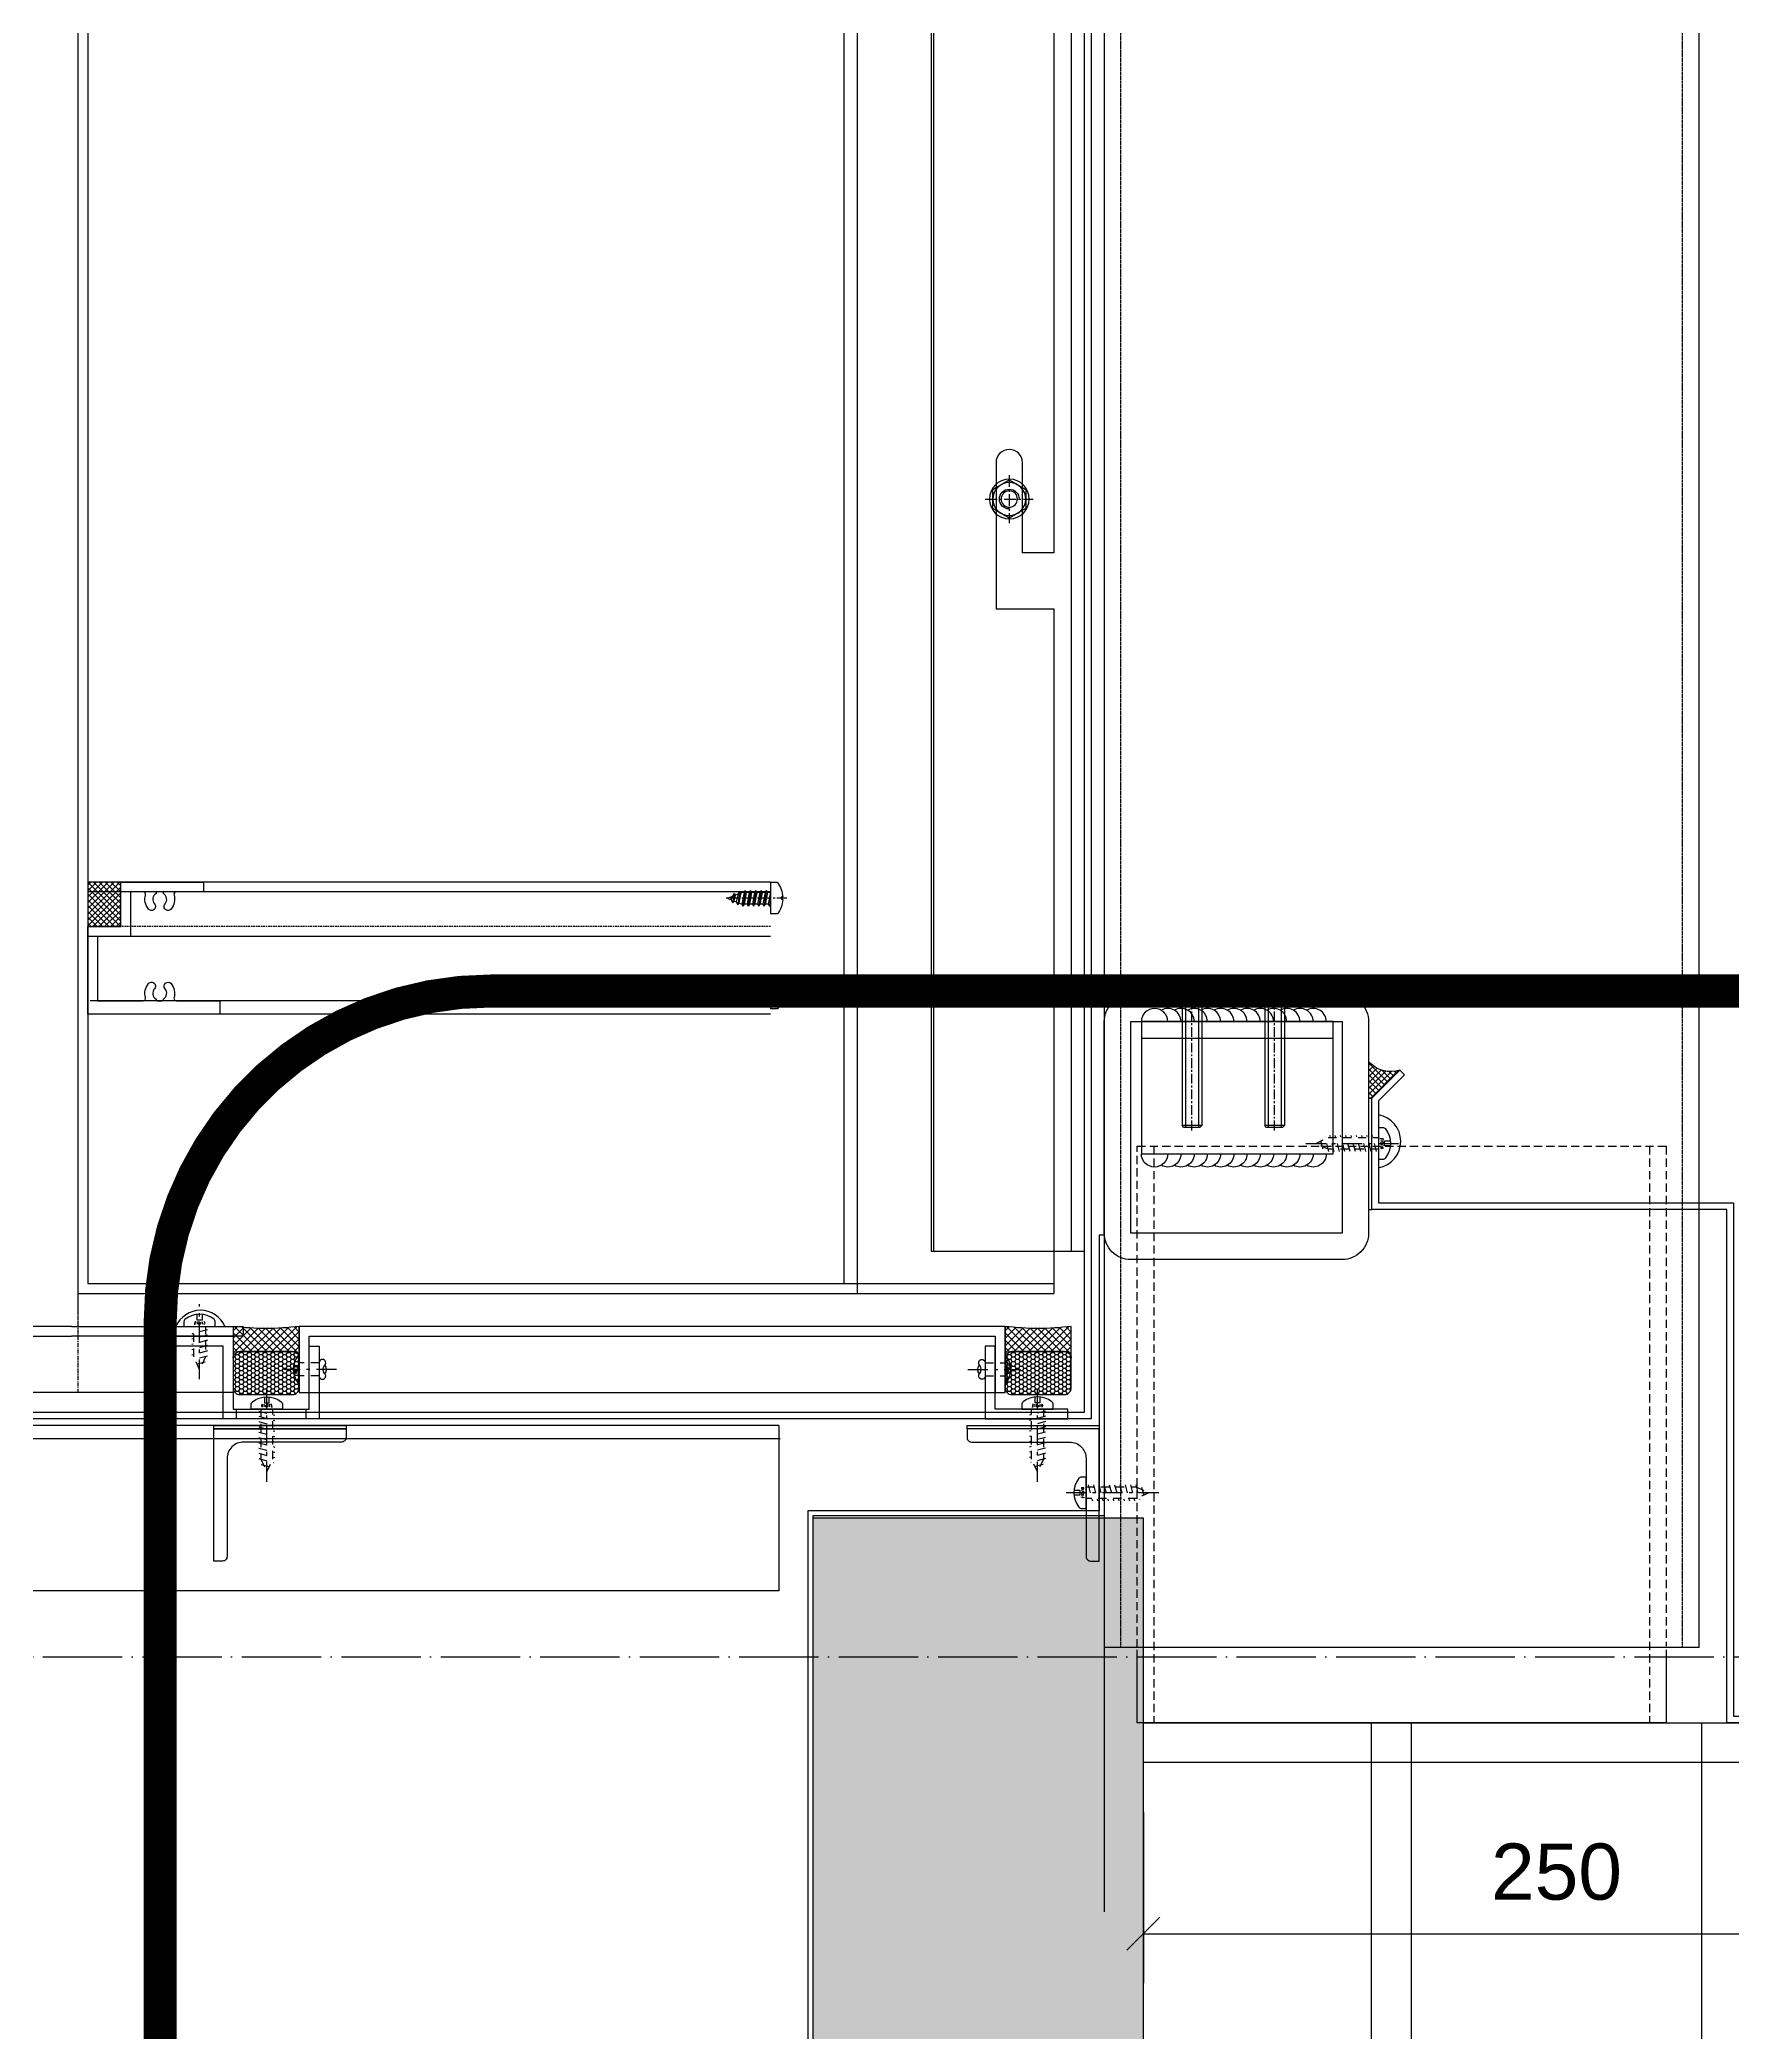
# Model space of a CAD drawing. Header units: millimetres. Extents: x 0 to 119933, y -45162 to 41221.
# Drawn here: x 40455 to 40967, y 2732 to 3335 of the extents above; entities that cross this region are included whole.
import ezdxf
from ezdxf.enums import TextEntityAlignment as Align

# ---------------------------------------------------------------- set-up
doc = ezdxf.new("R2010")
doc.units = ezdxf.units.MM
for name, pattern in [('ACAD_ISO04W100', [30, 24, -3, 0, -3]), ('CENTER', [2, 1.25, -0.25, 0.25, -0.25]), ('CENTER-PISA', [11, 6, -2, 1, -2]), ('CENTER2', [28.575, 19.05, -3.175, 3.175, -3.175]), ('DASHED', [0.75, 0.5, -0.25]), ('HIDDEN', [0.375, 0.25, -0.125]), ('HIDDEN-PISA', [4.5, 2.5, -2])]:
    doc.linetypes.add(name, pattern=pattern)
doc.layers.get('DEFPOINTS').update_dxf_attribs({"color": 166})
for name, color, linetype in [('AXIS', 1, 'ACAD_ISO04W100'), ('CW', 4, 'Continuous'), ('F-Alum', 4, 'Continuous'), ('F-dashed line', 8, 'DASHED'), ('F-seslants', 8, 'Continuous'), ('F-SSTEEL', 3, 'Continuous'), ('F-steel', 3, 'Continuous'), ('F_ALUM', 4, 'Continuous'), ('F_CNTR', 1, 'ACAD_ISO04W100'), ('F_CONC', 7, 'Continuous'), ('F_FIXS', 1, 'Continuous'), ('F_GSKT', 136, 'Continuous'), ('F_MISC', 8, 'Continuous'), ('F_SEAL', 8, 'Continuous'), ('F_STEL', 3, 'Continuous'), ('Hatch', 8, 'Continuous'), ('HIDDEN', 1, 'HIDDEN'), ('INSUL', 8, 'Continuous'), ('WELDING VW', 8, 'Continuous'), ('中心线', 1, 'CENTER2'), ('其他', 4, 'Continuous'), ('虚线', 8, 'HIDDEN'), ('螺栓钉类', 241, 'Continuous')]:
    doc.layers.add(name, color=color, linetype=linetype)
doc.layers.add('Fastener-Contour', color=1, linetype='Continuous', lineweight=25)
doc.styles.add('Arial', font='arial.ttf')
doc.styles.add('ROMANS', font='simplex.shx', dxfattribs={"width": 0.8, "bigfont": 'hztxt.shx'})
doc.dimstyles.new('10x of Arup4', dxfattribs={"dimscale": 10, "dimtxt": 1.7, "dimasz": 1, "dimexe": 1.5, "dimexo": 1.5, "dimgap": 1, "dimtad": 1, "dimdec": 1, "dimdsep": 46, "dimtxsty": 'Arial', "dimblk": 'OBLIQUE', "dimcen": 0, "dimclrd": 1, "dimclre": 1, "dimclrt": 7, "dimadec": 0, "dimazin": 0, "dimtfac": 1, "dimtdec": 1, "dimtix": 1, "dimtofl": 0, "dimtmove": 2, "dimatfit": 3, "dimfxl": 5, "dimtfill": 1, "dimtolj": 1, "dimtzin": 0, "dimlwd": -1, "dimlwe": -1, "dimarcsym": 0})

# ---------------------------------------------------------------- blocks, each defined once
blk = doc.blocks.new('*U369')
at = {"layer": 'INSUL', "lineweight": 0}
h = blk.add_hatch(dxfattribs=at)
h.set_pattern_fill('岩棉', color=256, scale=100, style=0, pattern_type=2)
h.set_pattern_definition([(171.7889, (53.3, 199.0476), (-673.201724, 100.000002), [3.3342, -696.8454]), (146.90866, (56.223, 197.1429), (-158.400404, 100.000001), [3.4887, -729.1451]), (132.32733, (58.3914, 194.762), (-178.200457, 199.999999), [3.2205, -673.0858]), (114.797, (59.7115, 191.905), (-39.6001, 100), [3.1473, -327.3221]), (91.6202, (59.8057, 188.5714), (-19.80005, 600), [3.3347, -696.9453]), (82.824825, (50.09429, 111.42857), (138.600349442, 1099.999997034), [77.75174, -16250.113]), (97.175175, (69.70576, 111.42857), (-138.600352483, 1099.999996652), [77.75174, -16250.113]), (88.3798, (59.9943, 188.5714), (19.800043, 600), [3.3347, -696.9453]), (65.203, (60.0886, 191.905), (39.6001, 100), [3.1473, -327.3221]), (47.67267, (61.4086, 194.762), (178.200457, 200), [3.2205, -673.0858]), (33.09134, (63.5772, 197.1429), (158.400403, 100.000004), [3.4887, -729.1451]), (8.2111, (66.5, 199.0476), (673.201725, 100), [3.3342, -696.8454]), (87.1662, (50, 109.524), (19.80004, 300), [1.907, -398.5826]), (103.9014, (50.4714, 107.619), (-79.200203, 300), [1.9622, -410.107]), (111.6036, (51.226, 105.714), (-19.80005, 100), [2.0487, -105.5067]), (122.76135, (52.4514, 103.8095), (-59.400154, 100), [2.265, -473.3977]), (138.29055, (54.0543, 102.381), (-118.800303, 100.000002), [2.147, -448.741]), (152.0035, (55.8457, 101.4286), (-178.200458, 100), [2.0289, -424.0312]), (166.4772, (57.8257, 100.9524), (-396.001014, 100.000003), [2.0365, -425.6205]), (167.07075, (59.9, 100.476), (-415.801066, 100), [2.1282, -444.8039]), (12.92924, (59.9, 100.476), (415.801066, 100), [2.1282, -444.8039]), (13.5228, (61.9743, 100.9524), (396.001015, 100), [2.0365, -425.6205]), (27.9965, (63.9543, 101.4286), (198.000505, 100.000004), [2.0289, -424.0312]), (41.70945, (65.7458, 102.381), (118.800302, 100.000003), [2.147, -448.741]), (57.23865, (67.3486, 103.8095), (198.000504, 300.000002), [2.265, -473.3977]), (68.3964, (68.574, 105.714), (19.80005, 100), [2.0487, -105.5067]), (76.0986, (69.3286, 107.619), (19.80005, 100), [1.9622, -410.107]), (92.8338, (69.8, 109.524), (-19.80005, 300), [1.907, -398.5826])])
h.paths.add_polyline_path([(0, 0), (641.92, 0), (641.92, 100), (0, 100)])
at = {"layer": 'INSUL'}
blk.add_lwpolyline([(0, 0), (641.92, 0), (641.92, 100), (0, 100)], close=True, dxfattribs=at)
blk = doc.blocks.new('*U375')
at = {"layer": '中心线', "color": 1, "linetype": 'CENTER', "ltscale": 2.357948}
blk.add_line((0, -4.91), (0, 13.39), dxfattribs=at)
at = {"layer": '其他', "color": 4, "linetype": 'Continuous'}
for p, q in [((-2.4, 7.66), (2.4, 8.34)), ((-2.4, 6.06), (2.4, 6.74)), ((-2.2, 9.29), (1.95, 9.87)), ((-1.79, 8.01), (1.79, 8.69)), ((-1.79, 7.31), (1.79, 7.99)), ((-1.79, 6.41), (1.79, 7.09)), ((-1.79, 5.71), (1.79, 6.39)), ((-1.66, 8.98), (1.42, 9.57)), ((-1.49, 10.99), (1.33, 11.39)), ((-1.33, 9.79), (1.09, 10.38)), ((-0.96, 10.68), (0.8, 11.08)), ((-0.62, 11.49), (0.44, 11.93)), ((-2.4, 4.46), (2.4, 5.14)), ((-2.4, 2.86), (2.4, 3.54)), ((-2.4, 1.26), (2.4, 1.94)), ((-1.87, 0), (1.79, 0.69)), ((-1.79, 4.81), (1.79, 5.49)), ((-1.79, 4.11), (1.79, 4.79)), ((-1.79, 3.21), (1.79, 3.89)), ((-1.79, 2.51), (1.79, 3.19)), ((-1.79, 1.61), (1.79, 2.29)), ((-1.79, 0.91), (1.79, 1.59)), ((0, 0), (2.4, 0.34))]:
    blk.add_line(p, q, dxfattribs=at)
at = {"layer": '螺栓钉类', "linetype": 'Continuous'}
for p, q in [((0, 13), (-0.62, 11.49)), ((0, 13), (0.46, 11.89)), ((-2.4, 7.66), (-1.79, 8.01)), ((-2.4, 7.66), (-1.79, 7.31)), ((-2.4, 6.06), (-1.79, 6.41)), ((-2.4, 6.06), (-1.79, 5.71)), ((-2.2, 9.29), (-1.33, 9.79)), ((-2.2, 9.29), (-1.66, 8.98)), ((-1.66, 8.98), (-1.79, 8.68)), ((-1.79, 8.01), (-1.79, 8.68)), ((-1.79, 6.41), (-1.79, 7.31)), ((-1.49, 10.99), (-0.62, 11.49)), ((-1.49, 10.99), (-0.96, 10.68)), ((-0.96, 10.68), (-1.33, 9.79)), ((0.46, 11.89), (1.33, 11.39)), ((0.8, 11.08), (1.33, 11.39)), ((0.8, 11.08), (1.09, 10.38)), ((1.09, 10.38), (1.95, 9.87)), ((1.42, 9.57), (1.95, 9.87)), ((1.42, 9.57), (1.79, 8.68)), ((1.79, 8.69), (2.4, 8.34)), ((1.79, 7.99), (2.4, 8.34)), ((1.79, 7.09), (1.79, 7.99)), ((1.79, 7.09), (2.4, 6.74)), ((1.79, 6.39), (2.4, 6.74)), ((1.79, 5.49), (1.79, 6.39)), ((-2.4, 4.46), (-1.79, 4.81)), ((-2.4, 4.46), (-1.79, 4.11)), ((-2.4, 2.86), (-1.79, 3.21)), ((-2.4, 2.86), (-1.79, 2.51)), ((-2.4, 1.26), (-1.79, 1.61)), ((-2.4, 1.26), (-1.79, 0.91)), ((-1.79, 4.81), (-1.79, 5.71)), ((-1.79, 3.21), (-1.79, 4.11)), ((-1.79, 1.61), (-1.79, 2.51)), ((-1.79, 0.2), (-1.79, 0.91)), ((1.79, 5.49), (2.4, 5.14)), ((1.79, 4.79), (2.4, 5.14)), ((1.79, 3.89), (1.79, 4.79)), ((1.79, 3.89), (2.4, 3.54)), ((1.79, 3.19), (2.4, 3.54)), ((1.79, 2.29), (1.79, 3.19)), ((1.79, 2.29), (2.4, 1.94)), ((1.79, 1.59), (2.4, 1.94)), ((1.79, 0.69), (1.79, 1.59)), ((1.79, 0.69), (2.4, 0.34)), ((2.4, 0.2), (2.4, 0.34)), ((-4.75, -2.14), (-4.75, 0)), ((-4.75, 0), (-1.99, 0)), ((-1.99, 0), (2.6, 0)), ((-0.4, -3.3), (0.4, -3.3)), ((-0.4, -3.69), (-0.4, -3.3)), ((0.4, -3.69), (0.4, -3.3)), ((2.6, 0), (4.75, 0)), ((4.75, -2.14), (4.75, 0))]:
    blk.add_line(p, q, dxfattribs=at)
for centre, radius, start, end in [((-1.99, 0.2), 0.2, 270, 0), ((2.6, 0.2), 0.2, 180, 270), ((0, 4.3), 8, 233.57643, 267.13402), ((0, 4.3), 8, 272.86598, 306.42357)]:
    blk.add_arc(centre, radius, start, end, dxfattribs=at)
blk = doc.blocks.new('A$C0A0351D0')
at = {"layer": 'F-seslants'}
h = blk.add_hatch(dxfattribs=at)
h.set_pattern_fill('ANSI37', color=256, scale=10)
h.set_pattern_definition([(45, (29520.1611, 76186.4152), (-0.883883476, 0.883883476), []), (135, (29520.1611, 76186.4152), (-0.883883476, -0.883883476), [])])
h.paths.add_polyline_path([(218.84, 0), (228.84, 0), (228.84, -13.5), (218.84, -13.5)])
at = {"layer": 'F-Alum'}
for p, q in [((22.23, 0), (228.84, 0)), ((22.23, -3), (228.84, -3)), ((22.23, -16.5), (228.84, -16.5)), ((22.23, -35.91), (228.11, -35.91)), ((22.23, -40), (228.84, -40))]:
    blk.add_line(p, q, dxfattribs=at)
blk.add_lwpolyline([(218.84, 0), (193.84, 0), (193.84, -3), (202, -3, -0.501863), (202.72, -3.96, 0.254047), (203.6, -8.17, 1), (205.43, -6.61, -0.455848), (205.9, -3.48), (205.9, -3.38, -0.414214), (206.28, -3), (207.78, -3, -0.414214), (208.15, -3.38), (208.15, -3.48, -0.455848), (208.63, -6.61, 1), (210.45, -8.17, 0.254047), (211.34, -3.96, -0.501863), (212.06, -3), (215.84, -3), (215.84, -16.5), (225.84, -16.5), (225.84, -35.91), (212.06, -35.91, -0.501863), (211.34, -34.95, 0.254047), (210.45, -30.74, 1), (208.63, -32.3, -0.455848), (208.15, -35.44), (208.15, -35.54, -0.414214), (207.78, -35.91), (206.28, -35.91, -0.414214), (205.9, -35.54), (205.9, -35.44, -0.455848), (205.43, -32.3, 1), (203.6, -30.74, 0.254047), (202.72, -34.95, -0.501863), (202, -35.91), (188.84, -35.91), (188.84, -40), (228.84, -40), (228.84, -13.5), (218.84, -13.5)], format="xyb", close=True, dxfattribs=at)
at = {"layer": 'F-dashed line'}
blk.add_line((22.23, -13.5), (228.84, -13.5), dxfattribs=at)
at = {"layer": 'F-seslants'}
blk.add_lwpolyline([(218.84, 0), (228.84, 0), (228.84, -13.5), (218.84, -13.5)], close=True, dxfattribs=at)
at = {"layer": '螺栓钉类', "rotation": 270}
for p in [(22.23, -4.92), (22.23, -33.58)]:
    blk.add_blockref('*U375', p, dxfattribs=at)
blk = doc.blocks.new('*U74')
at = {"layer": '中心线', "color": 1, "linetype": 'CENTER', "ltscale": 2.880968}
for p, q in [((0, 7.26), (0, -7.26)), ((7.26, 0), (-7.26, 0))]:
    blk.add_line(p, q, dxfattribs=at)
at = {"layer": '螺栓钉类', "linetype": 'ByBlock'}
blk.add_lwpolyline([(5, 2.89), (0, 5.77), (-5, 2.89), (-5, -2.89), (0, -5.77), (5, -2.89)], close=True, dxfattribs=at)
for centre, radius in [((-0.02, 0), 6), ((0, 0), 5), ((0, 0), 2.46)]:
    blk.add_circle(centre, radius, dxfattribs=at)
blk.add_arc((0, 0), 3, 270, 180, dxfattribs=at)
blk = doc.blocks.new('*U96')
at = {"layer": 'WELDING VW'}
for centre, end in [((4, 0), 180), ((8, 0), 120), ((12, 0), 120), ((16, 0), 120), ((20, 0), 120), ((24, 0), 120), ((28, 0), 120), ((32, 0), 120), ((36, 0), 120), ((40, 0), 120), ((44, 0), 120), ((48, 0), 120), ((52, 0), 120)]:
    blk.add_arc(centre, 4, 0, end, dxfattribs=at)
blk = doc.blocks.new('*U75')
at = {"layer": '中心线', "color": 1, "linetype": 'CENTER', "ltscale": 2.357948}
blk.add_line((0, 40.9), (0, -4.96), dxfattribs=at)
at = {"layer": '虚线', "linetype": 'HIDDEN', "ltscale": 0.5}
for p, q in [((-1.95, 0), (-1.95, 40)), ((1.95, 0), (1.95, 40))]:
    blk.add_line(p, q, dxfattribs=at)
at = {"layer": '螺栓钉类', "color": 241, "linetype": 'Continuous'}
for p, q in [((-2.41, 40), (-3, 39.41)), ((3, 39.41), (-3, 39.41)), ((-3, 0), (-3, 39.41)), ((2.41, 40), (-2.41, 40)), ((2.41, 40), (3, 39.41)), ((3, 0), (3, 39.41)), ((-0.91, -1), (0.53, 0)), ((0.24, -1), (1.69, 0))]:
    blk.add_line(p, q, dxfattribs=at)
blk.add_lwpolyline([(4.35, 0), (4.35, -1), (-4.35, -1), (-4.35, 0)], close=True, dxfattribs=at)
blk.add_lwpolyline([(-4.75, -1), (4.75, -1), (4.75, -2.32, -0.207256), (0.66, -4.66), (0.66, -3.38), (-0.66, -3.38), (-0.66, -4.66, -0.207256), (-4.75, -2.32)], format="xyb", close=True, dxfattribs=at)
blk = doc.blocks.new('EA040x040x04')
at = {"color": 0}
blk.add_lwpolyline([(0, 40), (0, 0), (40, 0), (40, 2.67, 0.414214), (38.67, 4), (9, 4, -0.414214), (4, 9), (4, 38.67, 0.414214), (2.67, 40)], format="xyb", close=True, dxfattribs=at)
blk = doc.blocks.new('#10x19_Pan')
at = {"color": 8, "linetype": 'HIDDEN-PISA'}
for p, q in [((0.61, 2.4), (1.9, -2.4)), ((2.21, 2.4), (3.5, -2.4)), ((3.81, 2.4), (5.1, -2.4)), ((5.41, 2.4), (6.7, -2.4)), ((7.01, 2.4), (8.3, -2.4)), ((8.61, 2.4), (9.9, -2.4)), ((10.21, 2.4), (11.5, -2.4)), ((11.81, 2.4), (13.1, -2.4)), ((13.41, 2.4), (14.7, -2.4)), ((15.01, 2.4), (16.19, -2)), ((16.8, 1.71), (17.61, -1.33))]:
    blk.add_line(p, q, dxfattribs=at)
at = {"color": 0, "linetype": 'ByBlock'}
blk.add_lwpolyline([(0, 4.75), (-1.39, 4.75, 0.228537), (-2.17, 4.37, 0.349288), (-2.17, -4.37, 0.228537), (-1.39, -4.75), (0, -4.75)], format="xyb", close=True, dxfattribs=at)
at = {"color": 8, "linetype": 'HIDDEN-PISA'}
for points in [[(-3.66, 0.75), (-1.85, 0.75), (-1.85, -0.75), (-3.66, -0.75)], [(0, 1.79), (15.2, 1.79), (19, 0), (15.2, -1.79), (0, -1.79)]]:
    blk.add_lwpolyline(points, dxfattribs=at)
at = {"layer": 'AXIS', "color": 8, "linetype": 'CENTER-PISA'}
blk.add_line((21.99, 0), (-6.7, 0), dxfattribs=at)
at = {"layer": 'DEFPOINTS', "color": 8, "linetype": 'ByBlock', "style": 'ROMANS', "width": 0.8}
blk.add_text('#10x19', height=0.75, rotation=90, dxfattribs=at).set_placement((-1, 0), align=Align.MIDDLE)
blk = doc.blocks.new('#10x13_Pan')
at = {"color": 8, "linetype": 'HIDDEN-PISA'}
for p, q in [((1.01, 2.4), (2.3, -2.4)), ((2.61, 2.4), (3.9, -2.4)), ((4.21, 2.4), (5.5, -2.4)), ((5.81, 2.4), (7.1, -2.4)), ((7.41, 2.4), (8.7, -2.4)), ((9.01, 2.4), (10.19, -2)), ((10.8, 1.71), (11.61, -1.33))]:
    blk.add_line(p, q, dxfattribs=at)
at = {"color": 0, "linetype": 'ByBlock'}
blk.add_lwpolyline([(0, 4.75), (-1.39, 4.75, 0.228537), (-2.17, 4.37, 0.349288), (-2.17, -4.37, 0.228537), (-1.39, -4.75), (0, -4.75)], format="xyb", close=True, dxfattribs=at)
at = {"color": 8, "linetype": 'HIDDEN-PISA'}
for points in [[(-3.66, 0.75), (-1.85, 0.75), (-1.85, -0.75), (-3.66, -0.75)], [(0, 1.79), (9.2, 1.79), (13, 0), (9.2, -1.79), (0, -1.79)]]:
    blk.add_lwpolyline(points, dxfattribs=at)
at = {"layer": 'AXIS', "color": 8, "linetype": 'CENTER-PISA'}
blk.add_line((15.99, 0), (-6.7, 0), dxfattribs=at)
at = {"layer": 'DEFPOINTS', "color": 8, "linetype": 'ByBlock', "style": 'ROMANS', "width": 0.8}
blk.add_text('#10x13', height=0.75, rotation=90, dxfattribs=at).set_placement((-1, 0), align=Align.MIDDLE)
blk = doc.blocks.new('*U371')
at = {"color": 8, "linetype": 'HIDDEN-PISA'}
for p, q in [((6, 2), (0, 2)), ((6, -2), (0, -2))]:
    blk.add_line(p, q, dxfattribs=at)
at = {"color": 0, "linetype": 'ByBlock'}
for points in [[(-0.25, -4.14, -0.349819), (-0.25, 4.14), (0, 4.14), (0, -4.14)], [(6, -2, 1.452432), (7.75, -1.33, -0.381966), (7.75, 1.33, 1.452432), (6, 2)]]:
    blk.add_lwpolyline(points, format="xyb", close=True, dxfattribs=at)
blk.add_lwpolyline([(-0.25, 4.14), (-0.25, -4.14)], dxfattribs=at)
blk.add_arc((6.25, 0), 2, 318.18969, 41.81031, dxfattribs=at)
at = {"layer": 'AXIS', "color": 8, "linetype": 'CENTER-PISA'}
blk.add_line((11.25, 0), (-4.7, 0), dxfattribs=at)
at = {"layer": 'DEFPOINTS', "color": 8, "insert": (-1, 0), "char_height": 1, "attachment_point": 5, "rotation": 90, "style": 'ROMANS'}
blk.add_mtext('%%C4.0', dxfattribs=at)
blk = doc.blocks.new('A$C315D2C77')
at = {"layer": 'F_SEAL'}
h = blk.add_hatch(dxfattribs=at)
h.set_pattern_fill('ANSI37', color=8, scale=0.5)
h.set_pattern_definition([(45, (492.9997, -1.6304), (-1.12253, 1.12253), []), (135, (492.9997, -1.6304), (-1.12253, -1.12253), [])])
edge = h.paths.add_edge_path()
edge.add_arc((487, 79), 79.63, 262.78583, 277.21417, ccw=False)
edge.add_line((477, 0), (477, -9.63))
edge.add_arc((479, -9.63), 2, 90, 180, ccw=False)
edge.add_line((479, -7.63), (495, -7.63))
edge.add_arc((495, -9.63), 2, 0, 90, ccw=False)
edge.add_line((497, -9.63), (497, 0))
h = blk.add_hatch(dxfattribs=at)
h.set_pattern_fill('ANSI37', color=8, scale=0.5)
h.set_pattern_definition([(45, (726.601, -1.6304), (-1.12253, 1.12253), []), (135, (726.601, -1.6304), (-1.12253, -1.12253), [])])
edge = h.paths.add_edge_path()
edge.add_arc((720.6, 79), 79.63, 262.78583, 277.21417, ccw=False)
edge.add_line((710.6, 0), (710.6, -9.63))
edge.add_arc((712.6, -9.63), 2, 90, 180, ccw=False)
edge.add_line((712.6, -7.63), (728.6, -7.63))
edge.add_arc((728.6, -9.63), 2, 0, 90, ccw=False)
edge.add_line((730.6, -9.63), (730.6, 0))
h = blk.add_hatch(dxfattribs=at)
h.set_pattern_fill('HONEY', color=256, scale=0.25)
h.set_pattern_definition([(0, (492.9997, 0.3696), (1.190625, 0.687408), [0.79375, -1.5875]), (120, (492.9997, 0.3696), (-1.190625, 0.687408), [0.79375, -1.5875]), (60, (492.9997, 0.3696), (3e-09, 1.374815), [-1.5875, 0.79375])])
edge = h.paths.add_edge_path()
edge.add_line((495, -7.63), (479, -7.63))
edge.add_arc((479, -9.63), 2, 90, 180)
edge.add_line((477, -9.63), (477, -18.63))
edge.add_arc((479, -18.63), 2, 180, 270)
edge.add_line((479, -20.63), (495, -20.63))
edge.add_arc((495, -18.63), 2, 270, 360)
edge.add_line((497, -18.63), (497, -9.63))
edge.add_arc((495, -9.63), 2, 0, 90)
h = blk.add_hatch(dxfattribs=at)
h.set_pattern_fill('HONEY', color=256, scale=0.25)
h.set_pattern_definition([(0, (726.60105, 0.3696), (1.190625, 0.687408), [0.79375, -1.5875]), (120, (726.60105, 0.3696), (-1.190625, 0.687408), [0.79375, -1.5875]), (60, (726.60105, 0.3696), (3e-09, 1.374815), [-1.5875, 0.79375])])
edge = h.paths.add_edge_path()
edge.add_line((728.6, -7.63), (712.6, -7.63))
edge.add_arc((712.6, -9.63), 2, 90, 180)
edge.add_line((710.6, -9.63), (710.6, -18.63))
edge.add_arc((712.6, -18.63), 2, 180, 270)
edge.add_line((712.6, -20.63), (728.6, -20.63))
edge.add_arc((728.6, -18.63), 2, 270, 360)
edge.add_line((730.6, -18.63), (730.6, -9.63))
edge.add_arc((728.6, -9.63), 2, 0, 90)
at = {"layer": 'CW'}
for points in [[(428.11, 0), (0, 0), (25, -118.75), (75, -118.75), (100, -237.5), (150, -237.5), (175, -356.25), (225, -356.25), (250, -475), (300, -475), (325, -593.75), (375, -593.75), (400, -712.5), (450, -712.5), (475, -831.25), (525, -831.25), (550, -950), (600, -950), (600, -965)], [(603, -962), (603, -947), (552.43, -947), (527.43, -828.25), (477.43, -828.25), (452.43, -709.5), (402.43, -709.5), (377.43, -590.75), (327.43, -590.75), (302.43, -472), (252.43, -472), (227.43, -353.25), (177.43, -353.25), (152.43, -234.5), (102.43, -234.5), (77.43, -115.75), (27.43, -115.75), (3.7, -3), (428.11, -3)], [(477, -20), (24.65, -20), (41.23, -98.75), (83.33, -98.75)]]:
    blk.add_lwpolyline(points, dxfattribs=at)
at = {"layer": 'DEFPOINTS', "color": 8, "linetype": 'CENTER'}
blk.add_line((430, 127.04), (430, -20), dxfattribs=at)
at = {"layer": 'F_ALUM'}
blk.add_line((500, -20), (707.6, -20), dxfattribs=at)
blk.add_lwpolyline([(428.11, 0), (480, 0), (480, -3), (428.11, -3)], dxfattribs=at)
for points in [[(707.6, -20), (710.6, -20), (710.6, 0), (497, 0), (497, -20), (500, -20), (500, -3), (707.6, -3)], [(478, -25), (500, -25), (500, -6), (503, -6), (503, -28), (478, -28)], [(729.6, -25), (707.6, -25), (707.6, -6), (704.6, -6), (704.6, -28), (729.6, -28)]]:
    blk.add_lwpolyline(points, close=True, dxfattribs=at)
at = {"layer": 'F_ALUM', "elevation": 0}
blk.add_lwpolyline([(477, -3), (477, -25), (499, -25), (499, -28), (474, -28), (474, -6), (457, -6), (457, -3)], close=True, dxfattribs=at)
at = {"layer": 'F_GSKT', "elevation": 0}
for points in [[(511.16, -31), (471.16, -31), (471.16, -30), (511.16, -30)], [(739.1, -31), (699.1, -31), (699.1, -30), (739.1, -30)]]:
    blk.add_lwpolyline(points, close=True, dxfattribs=at)
at = {"layer": 'F_SEAL', "color": 8}
for points in [[(497, 0, -0.063039), (477, 0), (477, -9.63, -0.414214), (479, -7.63), (495, -7.63, -0.414214), (497, -9.63)], [(730.6, 0, -0.063039), (710.6, 0), (710.6, -9.63, -0.414214), (712.6, -7.63), (728.6, -7.63, -0.414214), (730.6, -9.63)]]:
    blk.add_lwpolyline(points, format="xyb", close=True, dxfattribs=at)
at = {"layer": 'F_SEAL'}
for points in [[(495, -7.63), (479, -7.63, 0.414214), (477, -9.63), (477, -18.63, 0.414214), (479, -20.63), (495, -20.63, 0.414214), (497, -18.63), (497, -9.63, 0.414214)], [(728.6, -7.63), (712.6, -7.63, 0.414214), (710.6, -9.63), (710.6, -18.63, 0.414214), (712.6, -20.63), (728.6, -20.63, 0.414214), (730.6, -18.63), (730.6, -9.63, 0.414214)]]:
    blk.add_lwpolyline(points, format="xyb", close=True, dxfattribs=at)
blk.add_arc((467.1, -3.24), 8.11, 23.58088, 156.41912, dxfattribs=at)
at = {"layer": 'F_FIXS', "rotation": 270}
for name, p in [('#10x13_Pan', (466.86, 0)), ('#10x19_Pan', (720.4, -25))]:
    blk.add_blockref(name, p, dxfattribs=at)
at = {"layer": 'F_FIXS', "xscale": -1.000000000000002, "rotation": 90}
blk.add_blockref('#10x19_Pan', (487.2, -25), dxfattribs=at)
at = {"layer": 'F_FIXS'}
blk.add_blockref('#10x19_Pan', (735.1, -50.34), dxfattribs=at)
at = {"layer": 'F_STEL', "xscale": -1, "rotation": 180}
blk.add_blockref('EA040x040x04', (471.16, -31), dxfattribs=at)
at = {"layer": 'F_STEL', "rotation": 180}
blk.add_blockref('EA040x040x04', (739.1, -31), dxfattribs=at)
at = {"layer": 'Fastener-Contour'}
blk.add_blockref('*U371', (497, -13), dxfattribs=at)
at = {"layer": 'Fastener-Contour', "xscale": -1}
blk.add_blockref('*U371', (710.6, -13), dxfattribs=at)
blk = doc.blocks.new('_OBLIQUE')
at = {"color": 0, "linetype": 'ByBlock'}
blk.add_line((-0.5, -0.5), (0.5, 0.5), dxfattribs=at)
blk = doc.blocks.new('*D167')
at = {"color": 1, "linetype": 'Continuous', "transparency": 16777216}
for p, q in [((-125, -27), (-125, -78.79)), ((125, -27), (125, -78.79)), ((-125, -63.79), (125, -63.79))]:
    blk.add_line(p, q, dxfattribs=at)
at = {"layer": 'DEFPOINTS', "color": 0, "transparency": 16777216}
for p in [(-125, -12, 0.03), (125, -12, 0.03), (125, -63.79)]:
    blk.add_point(p, dxfattribs=at)
at = {"color": 1, "transparency": 16777216, "xscale": 10, "yscale": 10, "zscale": 10, "rotation": 180}
blk.add_blockref('_OBLIQUE', (-125, -63.79), dxfattribs=at)
at = {"color": 1, "transparency": 16777216, "xscale": 10, "yscale": 10, "zscale": 10}
blk.add_blockref('_OBLIQUE', (125, -63.79), dxfattribs=at)
at = {"color": 7, "transparency": 16777216, "insert": (0, -45.11), "char_height": 17, "attachment_point": 5, "style": 'Arial', "bg_fill": 3, "box_fill_scale": 1.1, "bg_fill_color": 256, "bg_fill_true_color": 13158600, "bg_fill_transparency": 0}
blk.add_mtext('\\A1;250', dxfattribs=at)
blk = doc.blocks.new('*D168')
at = {"color": 1, "linetype": 'Continuous', "transparency": 16777216}
for p, q in [((140, 0), (196.96, 0)), ((181.96, 0), (181.96, -200)), ((71, -200), (196.96, -200))]:
    blk.add_line(p, q, dxfattribs=at)
at = {"layer": 'DEFPOINTS', "color": 0, "transparency": 16777216}
for p in [(125, 0, 0.03), (56, -200, 0.03), (181.96, -200)]:
    blk.add_point(p, dxfattribs=at)
at = {"color": 1, "transparency": 16777216, "xscale": 10, "yscale": 10, "zscale": 10}
for p, rotation in [((181.96, 0), 90), ((181.96, -200), 270)]:
    blk.add_blockref('_OBLIQUE', p, dxfattribs=dict(at, rotation=rotation))
at = {"color": 7, "transparency": 16777216, "insert": (163.29, -100), "char_height": 17, "attachment_point": 5, "rotation": 90, "style": 'Arial', "bg_fill": 3, "box_fill_scale": 1.1, "bg_fill_color": 256, "bg_fill_true_color": 13158600, "bg_fill_transparency": 0}
blk.add_mtext('\\A1;200', dxfattribs=at)
blk = doc.blocks.new('*D169')
at = {"color": 1, "linetype": 'Continuous', "transparency": 16777216}
for p, q in [((17, -140), (-10.25, -140)), ((4.75, -140), (4.75, -200)), ((17, -200), (-10.25, -200))]:
    blk.add_line(p, q, dxfattribs=at)
at = {"layer": 'DEFPOINTS', "color": 0, "transparency": 16777216}
for p in [(32, -140, 0.03), (4.75, -200), (32, -200, 0.03)]:
    blk.add_point(p, dxfattribs=at)
at = {"color": 1, "transparency": 16777216, "xscale": 10, "yscale": 10, "zscale": 10}
for p, rotation in [((4.75, -140), 90), ((4.75, -200), 270)]:
    blk.add_blockref('_OBLIQUE', p, dxfattribs=dict(at, rotation=rotation))
at = {"color": 7, "transparency": 16777216, "insert": (-13.93, -170), "char_height": 17, "attachment_point": 5, "rotation": 90, "style": 'Arial', "bg_fill": 3, "box_fill_scale": 1.1, "bg_fill_color": 256, "bg_fill_true_color": 13158600, "bg_fill_transparency": 0}
blk.add_mtext('\\A1;60', dxfattribs=at)
blk = doc.blocks.new('*D170')
at = {"color": 1, "linetype": 'Continuous', "transparency": 16777216}
for p, q in [((44, -215), (44, -260.59)), ((56, -215), (56, -260.59)), ((44, -245.59), (34, -245.59)), ((56, -245.59), (66, -245.59))]:
    blk.add_line(p, q, dxfattribs=at)
at = {"layer": 'DEFPOINTS', "color": 0, "transparency": 16777216}
for p in [(44, -200, 0.03), (56, -200, 0.03), (56, -245.59)]:
    blk.add_point(p, dxfattribs=at)
at = {"color": 1, "transparency": 16777216, "xscale": 10, "yscale": 10, "zscale": 10}
blk.add_blockref('_OBLIQUE', (44, -245.59), dxfattribs=at)
at = {"color": 1, "transparency": 16777216, "xscale": 10, "yscale": 10, "zscale": 10, "rotation": 180}
blk.add_blockref('_OBLIQUE', (56, -245.59), dxfattribs=at)
at = {"color": 7, "transparency": 16777216, "insert": (50, -227.05), "char_height": 17, "attachment_point": 5, "style": 'Arial', "bg_fill": 3, "box_fill_scale": 1.1, "bg_fill_color": 256, "bg_fill_true_color": 13158600, "bg_fill_transparency": 0}
blk.add_mtext('\\A1;12', dxfattribs=at)
blk = doc.blocks.new('A$C29073de8')
for points in [[(-125, 0), (125, 0), (125, -12), (-125, -12)], [(-56, 0), (-44, 0), (-44, -200), (-56, -200)], [(44, 0), (56, 0), (56, -200), (44, -200)], [(-68, -140), (-56, -140), (-56, -200), (-68, -200)], [(32, -140), (44, -140), (44, -200), (32, -200)]]:
    blk.add_lwpolyline(points, close=True)
dim = blk.add_linear_dim(base=(125, -63.79, -0.03), p1=(-125, -12), p2=(125, -12), dimstyle='10x of Arup4', override={"dimarcsym": 1})
dim.commit()
dim.dimension.update_dxf_attribs({"geometry": '*D167', "text_midpoint": (0, -45.11, -0.03)})
dim = blk.add_linear_dim(base=(4.75, -200, -0.03), p1=(32, -140), p2=(32, -200), angle=90, dimstyle='10x of Arup4', override={"dimarcsym": 1})
dim.commit()
dim.dimension.update_dxf_attribs({"geometry": '*D169', "text_midpoint": (-13.93, -170, -0.03)})
dim = blk.add_linear_dim(base=(181.96, -200, -0.03), p1=(125, 0), p2=(56, -200), angle=90, dimstyle='10x of Arup4', override={"dimarcsym": 1})
dim.commit()
dim.dimension.update_dxf_attribs({"geometry": '*D168', "text_midpoint": (163.29, -100, -0.03)})
dim = blk.add_linear_dim(base=(56, -245.59, -0.03), p1=(44, -200), p2=(56, -200), dimstyle='10x of Arup4', override={"dimarcsym": 1})
dim.commit()
dim.dimension.update_dxf_attribs({"geometry": '*D170', "text_midpoint": (50, -227.05, -0.03)})
blk = doc.blocks.new('A$C09826f26')
at = {"layer": 'F_CONC', "color": 5}
blk.add_line((572.21, -250, 0.86), (-314.6, -249.99, 0.86), dxfattribs=at)
blk.add_lwpolyline([(-312.41, -130), (0, -130), (0, 0), (250, 0), (250, -130), (574.39, -130)], dxfattribs=at)
at = {"layer": 'F_STEL'}
blk.add_blockref('A$C29073de8', (125, 0), dxfattribs=at)

msp = doc.modelspace()

# ---------------------------------------------------------------- hatches: boundary and pattern name
at = {"layer": 'F_SEAL'}
h = msp.add_hatch(dxfattribs=at)
h.set_pattern_fill('ANSI37', color=8, scale=10)
h.set_pattern_definition([(45, (-197843.0253, 76978.5718), (-0.8838834765, 0.8838834765), []), (135, (-197843.0253, 76978.5718), (-0.8838834765, -0.8838834765), [])])
edge = h.paths.add_edge_path()
edge.add_arc((40863.99, 3031.44), 8.81, 220.72215, 288.61254, ccw=False)
edge.add_line((40857.32, 3025.7), (40857.32, 3014.61))
edge.add_line((40857.32, 3014.61), (40858.32, 3014.61))
edge.add_line((40858.32, 3014.61), (40866.8, 3023.1))

# ---------------------------------------------------------------- linework, layer by layer
at = {"layer": 'CW', "elevation": -1.39}
for points in [[(40666.72, 2004.96), (40126.26, 2860.68), (40080.99, 2860.68), (40080.99, 2919.53), (40771.32, 2919.53), (40771.32, 7370.28)], [(40773.32, 7372.28), (40773.32, 2917.53), (40082.99, 2917.53), (40082.99, 2862.68), (40127.36, 2862.68), (40668.72, 2005.54)]]:
    msp.add_lwpolyline(points, dxfattribs=at)
at = {"layer": 'F-Alum'}
for p, q in [((40724.97, 7322.8, -1.11), (40724.97, 2968.28, -1.11)), ((40725.6, 7322.8, -1.11), (40725.6, 2968.28, -1.11)), ((40767.32, 7322.8, -1.11), (40767.32, 2968.28, -1.11)), ((40466.72, 5140.53, -1.11), (40466.72, 2955.53, -1.11)), ((40469.72, 5137.53, -1.11), (40469.72, 2958.53, -1.11)), ((40698.55, 5137.53, -1.11), (40698.55, 2958.53, -1.11)), ((40702.55, 5137.53, -1.11), (40702.55, 2955.53, -1.11)), ((40724.97, 2968.28, -1.11), (40771.32, 2968.28, -1.39)), ((40466.72, 2955.53, -1.11), (40762.08, 2955.53, -1.11)), ((40469.72, 2958.53, -1.11), (40762.08, 2958.53, -1.11))]:
    msp.add_line(p, q, dxfattribs=at)
at = {"layer": 'F-Alum', "color": 8, "linetype": 'HIDDEN', "ltscale": 10}
for p, q in [((40792.32, 3000.05, -1.11), (40792.32, 2825.53, -1.11)), ((40942.32, 3000.05, -1.11), (40942.32, 2825.53, -1.11))]:
    msp.add_line(p, q, dxfattribs=at)
at = {"layer": 'F-Alum', "elevation": -1.66}
for points in [[(40762.08, 3646.91), (40762.08, 3529.67), (40752.58, 3529.67), (40752.58, 3556.93, 1), (40744.58, 3556.93), (40744.58, 3512.72), (40762.08, 3512.72), (40762.08, 3296.91)], [(40762.08, 3296.91), (40762.08, 3179.67), (40752.58, 3179.67), (40752.58, 3206.93, 1), (40744.58, 3206.93), (40744.58, 3162.72), (40762.08, 3162.72), (40762.08, 2955.53)]]:
    msp.add_lwpolyline(points, format="xyb", dxfattribs=at)
at = {"layer": 'F-Alum', "color": 8, "linetype": 'HIDDEN', "ltscale": 10, "elevation": -1.11}
msp.add_lwpolyline([(40787.32, 2848.37), (40787.32, 3000.05), (40947.32, 3000.05), (40947.32, 2848.75)], dxfattribs=at)
at = {"layer": 'F-SSTEEL', "color": 8, "linetype": 'HIDDEN'}
for p, q in [((40782.32, 2848.37, -1.11), (40782.32, 7744.28, -1.11)), ((40952.32, 2848.37, -1.11), (40952.32, 7744.28, -1.11))]:
    msp.add_line(p, q, dxfattribs=at)
at = {"layer": 'F-SSTEEL'}
for p, q in [((40775.82, 2973.28, -1.11), (40777.32, 2973.28, -1.11)), ((40678.87, 2915.53, -1.11), (40084.99, 2915.53, -1.11)), ((40678.87, 2915.53, -1.11), (40678.87, 2865.53, -1.11)), ((40679.29, 2911.53, -1.11), (40085.41, 2911.53, -1.11)), ((40678.87, 2865.53, -1.11), (40084.99, 2865.53, -1.11)), ((40957.32, 2848.37, -1.11), (40777.32, 2848.37, -1.11))]:
    msp.add_line(p, q, dxfattribs=at)
at = {"layer": 'F-SSTEEL', "elevation": -1.11}
for points in [[(40957.32, 2848.37), (40957.32, 7744.28), (40777.32, 7744.28), (40777.32, 2768.37)], [(40775.82, 2973.28), (40775.82, 2889.71), (40687.67, 2889.71), (40687.67, 2174.03), (40887.17, 2174.03)], [(40777.32, 2973.28), (40777.32, 2888.21), (40689.17, 2888.21), (40689.17, 2175.53), (40887.17, 2175.53)], [(40947.32, 2847.66), (40947.32, 2825.53), (40787.32, 2825.53), (40787.32, 2847.62)]]:
    msp.add_lwpolyline(points, dxfattribs=at)
at = {"layer": 'F-steel'}
msp.add_line((40788.61, 3032.76, -1.39), (40846.61, 3032.76, -1.39), dxfattribs=at)
at = {"layer": 'F-steel', "elevation": -1.39}
msp.add_lwpolyline([(40777.32, 2973.76), (40777.32, 3037.76, -0.414214), (40785.32, 3045.76), (40849.32, 3045.76, -0.414214), (40857.32, 3037.76), (40857.32, 2973.76, -0.414214), (40849.32, 2965.76), (40785.32, 2965.76, -0.414214)], format="xyb", close=True, dxfattribs=at)
for points in [[(40785.32, 2973.76), (40785.32, 3037.76), (40849.32, 3037.76), (40849.32, 2973.76)], [(40788.61, 3037.76), (40788.61, 2997.76), (40846.61, 2997.76), (40846.61, 3037.76)]]:
    msp.add_lwpolyline(points, close=True, dxfattribs=at)
at = {"layer": 'F_ALUM', "elevation": -1.11}
msp.add_lwpolyline([(41156.98, 2839.56), (41141.48, 2825.53), (40965.74, 2825.53), (40965.74, 2980.9), (40858.32, 2980.9), (40858.32, 3014.61), (40866.8, 3023.1), (40868.22, 3021.68), (40860.32, 3013.78), (40860.32, 2982.9), (40967.74, 2982.9), (40967.74, 2827.53), (41140.71, 2827.53), (41155.64, 2841.04)], dxfattribs=at)
at = {"layer": 'F_CNTR'}
msp.add_line((38800.67, 2845.53, -1.39), (43064.74, 2845.53, -1.39), dxfattribs=at)
at = {"layer": 'F_GSKT', "elevation": -1.11}
msp.add_lwpolyline([(40858.32, 3014.61), (40857.32, 3014.61), (40857.32, 2980.9), (40858.32, 2980.9)], close=True, dxfattribs=at)
at = {"layer": 'F_SEAL', "color": 8, "elevation": -1.39}
msp.add_lwpolyline([(40866.8, 3023.1, -0.305208), (40857.32, 3025.7), (40857.32, 3014.61), (40858.32, 3014.61)], format="xyb", close=True, dxfattribs=at)
at = {"layer": 'F_SEAL'}
msp.add_arc((40858.89, 3001.54, -1.11), 8.15, 280.08168, 79.91832, dxfattribs=at)
at = {"layer": 'HIDDEN'}
msp.add_line((40466.72, 5140.53, -1.11), (40466.72, 2945.53, -1.11), dxfattribs=at)

# ---------------------------------------------------------------- block references
at = {"layer": 'F_FIXS', "rotation": 180}
msp.add_blockref('#10x19_Pan', (40860.32, 3000.91, -1.11), dxfattribs=at)
at = {"layer": 'F_MISC', "xscale": -1, "rotation": 180}
for p in [(40803.86, 3045.76, -1.39), (40828.86, 3045.76, -1.39)]:
    msp.add_blockref('*U75', p, dxfattribs=at)
at = {"layer": 'Hatch', "xscale": 0.9999, "yscale": 0.9999, "zscale": 0.9999}
msp.add_blockref('*U96', (40788.54, 3037.76, -1.33), dxfattribs=at)
at = {"layer": 'Hatch', "xscale": -0.9999, "yscale": 0.9999, "zscale": 0.9999, "rotation": 180}
msp.add_blockref('*U96', (40788.54, 2997.76, -1.33), dxfattribs=at)
at = {"layer": 'HIDDEN', "xscale": -1}
msp.add_blockref('A$C0A0351D0', (40698.55, 3080.01, -1.39), dxfattribs=at)
at = {"layer": 'HIDDEN'}
msp.add_blockref('A$C315D2C77', (40036.72, 2945.53, -1.11), dxfattribs=at)
at = {"layer": 'INSUL', "ltscale": 18000, "extrusion": (-6.09745e-10, 8.38721e-10, -1), "xscale": -1, "rotation": 270}
msp.add_blockref('*U369', (-40789.17, 2245.55, 1.11), dxfattribs=at)
at = {"layer": '螺栓钉类', "xscale": -1}
msp.add_blockref('*U74', (40748.58, 3195.91, -1.39), dxfattribs=at)

# ---------------------------------------------------------------- next in the draw order: block references
msp.add_blockref('A$C09826f26', (40789.17, 2825.53, -1.11))

# ---------------------------------------------------------------- next in the draw order: linework, layer by layer
at = {"layer": 'DEFPOINTS', "color": 2, "linetype": 'CENTER', "ltscale": 100, "const_width": 10}
msp.add_lwpolyline([(40591.65, 3047.03), (41377.23, 3047.03, -0.414214), (41477.23, 2947.03), (41477.23, 2050.84, -0.414214), (41377.23, 1950.84), (40591.65, 1950.84, -0.414214), (40491.65, 2050.84), (40491.65, 2947.03, -0.414214)], format="xyb", close=True, dxfattribs=at)

doc.saveas('drawing.dxf')
